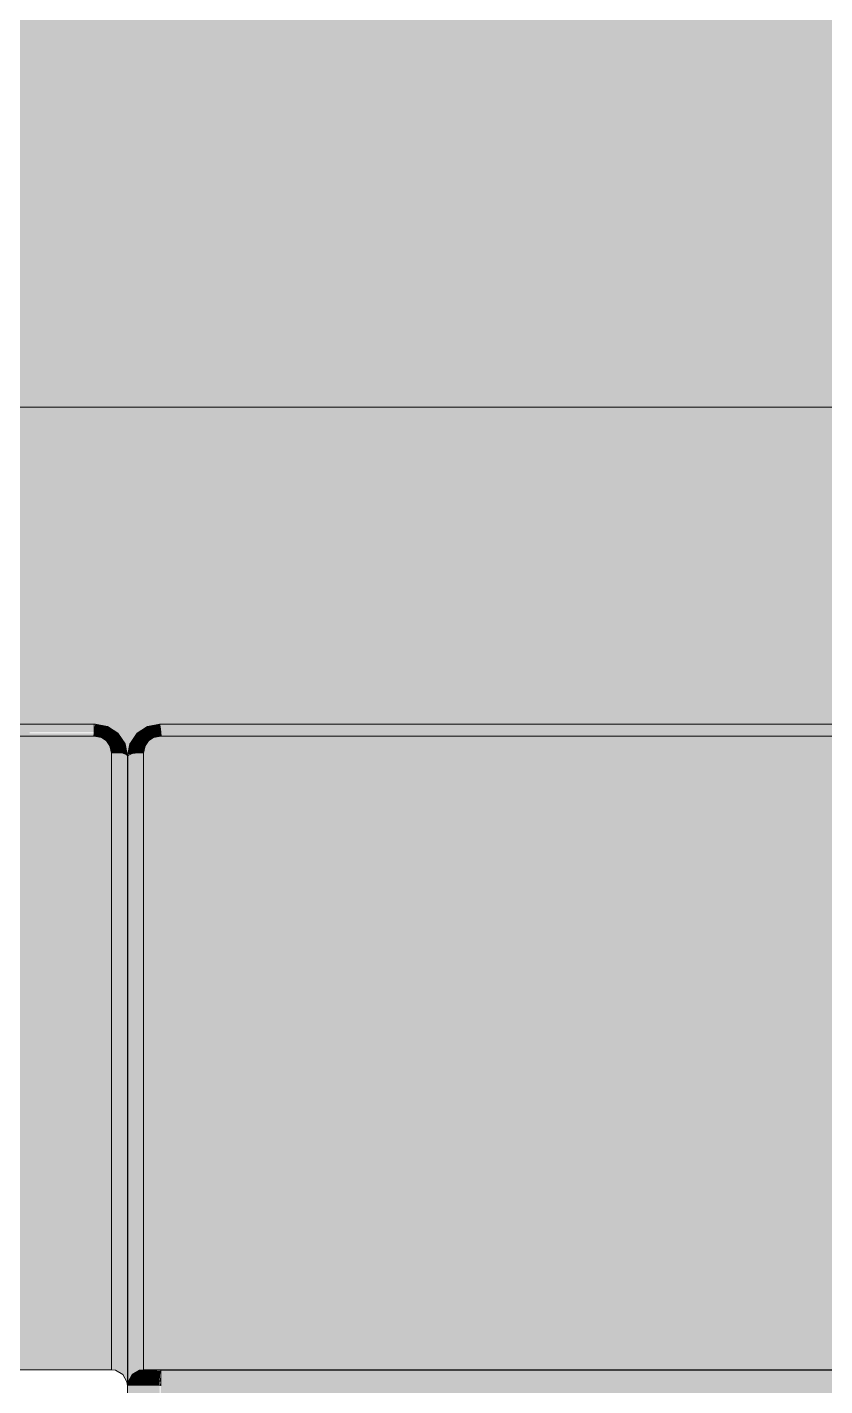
# Model space of a CAD drawing. Header units: centimetres. Extents: x -4381 to 5639, y -3920 to 4826.
# Drawn here: x 71.954 to 72.451, y 36.094 to 36.94 of the extents above; entities that cross this region are included whole.
import ezdxf
from ezdxf.xclip import XClip

# ---------------------------------------------------------------- set-up
doc = ezdxf.new("R2010")
doc.units = ezdxf.units.CM
doc.header["$MEASUREMENT"] = 0
doc.header["$XCLIPFRAME"] = 0
doc.set_wipeout_variables(frame=1)
doc.linetypes.add('Wipeout_Contour', pattern=[100, 0, -100])
for name, color, linetype in [('01- MOBILIER', 7, 'Continuous'), ('Drawing & Figure', 7, 'Continuous'), ('Structural - Bearing', 7, 'Continuous')]:
    doc.layers.add(name, color=color, linetype=linetype)
for name, color, linetype, lineweight in [('01- MOBILIER_Pen_No__1', 7, 'Continuous', 5), ('01- MOBILIER_Pen_No__101', 252, 'Continuous', 5), ('01- MOBILIER_Pen_No__18', 9, 'Continuous', 5), ('01- MOBILIER_Pen_No__2', 8, 'Continuous', 5), ('Structural - Bearing_Pen_No__1', 7, 'Continuous', 5)]:
    doc.layers.add(name, color=color, linetype=linetype, lineweight=lineweight)
for name, color, linetype, lineweight, true_color in [('01- MOBILIER_Pen_No__102', 7, 'Continuous', 5, 0xcccccc), ('01- MOBILIER_Pen_No__119', 7, 'Continuous', 5, 0xdecbcb), ('01- MOBILIER_Pen_No__186', 7, 'Continuous', 5, 0xe8e8e8), ('01- MOBILIER_Pen_No__62', 7, 'Continuous', 5, 0xaaaaaa), ('03-Personnages.2D_Pen_No__58', 7, 'Continuous', 5, 0xdf0000), ('Structural - Bearing_Pen_No__102', 7, 'Continuous', 5, 0xcccccc)]:
    doc.layers.add(name, color=color, linetype=linetype, lineweight=lineweight, true_color=true_color)

# ---------------------------------------------------------------- blocks, each defined once
blk = doc.blocks.new('Drawing_7_7', base_point=(-363.09186, 32.20361))
at = {"layer": '01- MOBILIER_Pen_No__101', "linetype": 'Continuous', "ltscale": 10}
for points in [[(72.01688, 36.48633), (72.01873, 36.49426)], [(72.0184, 36.02861), (72.0184, 36.09361), (72.01688, 36.09361), (72.01688, 36.02861)], [(72.02923, 36.02861), (72.02923, 36.09361), (72.02274, 36.09361), (72.02274, 36.02861)]]:
    blk.add_hatch(color=256, dxfattribs=at).paths.add_polyline_path(points)
at = {"layer": '01- MOBILIER_Pen_No__18', "linetype": 'Continuous', "ltscale": 10}
for points in [[(72.03758, 36.02861), (72.03758, 36.09361), (72.03688, 36.02861)], [(72.69688, 36.02861), (72.69688, 36.09361), (72.03758, 36.09361), (72.03758, 36.02861)]]:
    blk.add_hatch(color=256, dxfattribs=at).paths.add_polyline_path(points)
at = {"layer": '01- MOBILIER_Pen_No__2', "linetype": 'Continuous', "ltscale": 10}
blk.add_hatch(color=256, dxfattribs=at).paths.add_polyline_path([(72.02274, 36.02861), (72.02274, 36.09361), (72.0184, 36.09361), (72.0184, 36.02861)])
at = {"layer": '01- MOBILIER_Pen_No__62', "linetype": 'Continuous', "ltscale": 10}
blk.add_hatch(color=256, dxfattribs=at).paths.add_polyline_path([(72.03688, 36.02861), (72.03688, 36.09361), (72.02923, 36.09361), (72.02923, 36.02861)])
at = {"color": 254, "linetype": 'Wipeout_Contour', "lineweight": 0, "ltscale": 324.214497}
blk.add_wipeout([(72.03692, 36.50599), (72.03717, 36.50465), (72.69618, 36.50465), (72.69618, 36.50599)], dxfattribs=at).dxf.layer = '01- MOBILIER'
at = {"layer": '01- MOBILIER_Pen_No__186', "linetype": 'Continuous', "ltscale": 10}
blk.add_hatch(color=256, dxfattribs=at).paths.add_polyline_path([(72.03692, 36.50599), (72.03717, 36.50465), (72.69618, 36.50465), (72.69618, 36.50599)])
at = {"color": 254, "linetype": 'Wipeout_Contour', "lineweight": 0, "ltscale": 323.481031}
blk.add_wipeout([(72.69688, 36.09361), (72.69685, 36.0962), (72.03758, 36.0962), (72.03758, 36.09361)], dxfattribs=at).dxf.layer = '01- MOBILIER'
at = {"layer": '01- MOBILIER_Pen_No__18', "linetype": 'Continuous', "ltscale": 10}
blk.add_hatch(color=256, dxfattribs=at).paths.add_polyline_path([(72.69688, 36.09361), (72.69685, 36.0962), (72.03758, 36.0962), (72.03758, 36.09361)])
at = {"color": 254, "linetype": 'Wipeout_Contour', "lineweight": 0, "ltscale": 322.915622}
blk.add_wipeout([(72.02936, 36.50454), (72.03037, 36.50334), (72.03717, 36.50465), (72.03692, 36.50599)], dxfattribs=at).dxf.layer = '01- MOBILIER'
at = {"layer": '01- MOBILIER_Pen_No__119', "linetype": 'Continuous', "ltscale": 10}
blk.add_hatch(color=256, dxfattribs=at).paths.add_polyline_path([(72.02936, 36.50454), (72.03037, 36.50334), (72.03717, 36.50465), (72.03692, 36.50599)])
at = {"color": 254, "linetype": 'Wipeout_Contour', "lineweight": 0, "ltscale": 241.057268}
blk.add_wipeout([(72.03758, 36.09361), (72.03758, 36.0962), (72.03688, 36.09361)], dxfattribs=at).dxf.layer = '01- MOBILIER'
at = {"layer": '01- MOBILIER_Pen_No__18', "linetype": 'Continuous', "ltscale": 10}
blk.add_hatch(color=256, dxfattribs=at).paths.add_polyline_path([(72.03758, 36.09361), (72.03758, 36.0962), (72.03688, 36.09361)])
at = {"color": 254, "linetype": 'Wipeout_Contour', "lineweight": 0, "ltscale": 322.844209}
blk.add_wipeout([(72.02299, 36.50042), (72.02485, 36.49978), (72.03037, 36.50334), (72.02936, 36.50454)], dxfattribs=at).dxf.layer = '01- MOBILIER'
at = {"color": 254, "linetype": 'Wipeout_Contour', "lineweight": 0, "ltscale": 324.210364}
blk.add_wipeout([(72.03717, 36.50465), (72.03761, 36.50099), (72.69615, 36.50099), (72.69618, 36.50465)], dxfattribs=at).dxf.layer = '01- MOBILIER'
at = {"layer": '01- MOBILIER_Pen_No__18', "linetype": 'Continuous', "ltscale": 10}
blk.add_hatch(color=256, dxfattribs=at).paths.add_polyline_path([(72.02299, 36.50042), (72.02485, 36.49978), (72.03037, 36.50334), (72.02936, 36.50454)])
at = {"layer": '01- MOBILIER_Pen_No__186', "linetype": 'Continuous', "ltscale": 10}
blk.add_hatch(color=256, dxfattribs=at).paths.add_polyline_path([(72.03717, 36.50465), (72.03761, 36.50099), (72.69615, 36.50099), (72.69618, 36.50465)])
at = {"color": 254, "linetype": 'Wipeout_Contour', "lineweight": 0, "ltscale": 322.276717}
blk.add_wipeout([(72.03688, 36.09361), (72.03692, 36.0962), (72.02936, 36.0962), (72.02923, 36.09361)], dxfattribs=at).dxf.layer = '01- MOBILIER'
at = {"layer": '01- MOBILIER_Pen_No__18', "linetype": 'Continuous', "ltscale": 10}
blk.add_hatch(color=256, dxfattribs=at).paths.add_polyline_path([(72.03688, 36.09361), (72.03692, 36.0962), (72.02936, 36.0962), (72.02923, 36.09361)])
at = {"color": 254, "linetype": 'Wipeout_Contour', "lineweight": 0, "ltscale": 322.857504}
blk.add_wipeout([(72.01873, 36.49426), (72.02116, 36.49445), (72.02485, 36.49978), (72.02299, 36.50042)], dxfattribs=at).dxf.layer = '01- MOBILIER'
at = {"color": 254, "linetype": 'Wipeout_Contour', "lineweight": 0, "ltscale": 322.838979}
blk.add_wipeout([(72.03037, 36.50334), (72.03212, 36.49993), (72.03761, 36.50099), (72.03717, 36.50465)], dxfattribs=at).dxf.layer = '01- MOBILIER'
at = {"layer": '01- MOBILIER_Pen_No__101', "linetype": 'Continuous', "ltscale": 10}
blk.add_hatch(color=256, dxfattribs=at).paths.add_polyline_path([(72.01873, 36.49426), (72.02116, 36.49445), (72.02485, 36.49978), (72.02299, 36.50042)])
at = {"layer": '01- MOBILIER_Pen_No__186', "linetype": 'Continuous', "ltscale": 10}
blk.add_hatch(color=256, dxfattribs=at).paths.add_polyline_path([(72.03037, 36.50334), (72.03212, 36.49993), (72.03761, 36.50099), (72.03717, 36.50465)])
at = {"color": 254, "linetype": 'Wipeout_Contour', "lineweight": 0, "ltscale": 322.248014}
blk.add_wipeout([(72.02923, 36.09361), (72.02936, 36.0962), (72.02299, 36.0962), (72.02274, 36.09361)], dxfattribs=at).dxf.layer = '01- MOBILIER'
at = {"color": 254, "linetype": 'Wipeout_Contour', "lineweight": 0, "ltscale": 323.487375}
blk.add_wipeout([(72.69685, 36.0962), (72.69659, 36.10068), (72.03758, 36.10068), (72.03758, 36.0962)], dxfattribs=at).dxf.layer = '01- MOBILIER'
at = {"layer": '01- MOBILIER_Pen_No__101', "linetype": 'Continuous', "ltscale": 10}
blk.add_hatch(color=256, dxfattribs=at).paths.add_polyline_path([(72.02923, 36.09361), (72.02936, 36.0962), (72.02299, 36.0962), (72.02274, 36.09361)])
at = {"layer": '01- MOBILIER_Pen_No__186', "linetype": 'Continuous', "ltscale": 10}
blk.add_hatch(color=256, dxfattribs=at).paths.add_polyline_path([(72.69685, 36.0962), (72.69659, 36.10068), (72.03758, 36.10068), (72.03758, 36.0962)])
at = {"color": 254, "linetype": 'Wipeout_Contour', "lineweight": 0, "ltscale": 324.20583}
blk.add_wipeout([(72.03761, 36.50099), (72.03787, 36.49858), (72.6959, 36.49858), (72.69615, 36.50099)], dxfattribs=at).dxf.layer = '01- MOBILIER'
at = {"layer": '01- MOBILIER_Pen_No__119', "linetype": 'Continuous', "ltscale": 10}
blk.add_hatch(color=256, dxfattribs=at).paths.add_polyline_path([(72.03761, 36.50099), (72.03787, 36.49858), (72.6959, 36.49858), (72.69615, 36.50099)])
at = {"color": 254, "linetype": 'Wipeout_Contour', "lineweight": 0, "ltscale": 322.229451}
blk.add_wipeout([(72.02274, 36.09361), (72.02299, 36.0962), (72.01873, 36.0962), (72.0184, 36.09361)], dxfattribs=at).dxf.layer = '01- MOBILIER'
at = {"color": 254, "linetype": 'Wipeout_Contour', "lineweight": 0, "ltscale": 241.061605}
blk.add_wipeout([(72.03758, 36.0962), (72.03758, 36.10068), (72.03692, 36.0962)], dxfattribs=at).dxf.layer = '01- MOBILIER'
at = {"layer": '01- MOBILIER_Pen_No__186', "linetype": 'Continuous', "ltscale": 10}
blk.add_hatch(color=256, dxfattribs=at).paths.add_polyline_path([(72.03758, 36.0962), (72.03758, 36.10068), (72.03692, 36.0962)])
at = {"layer": '01- MOBILIER_Pen_No__2', "linetype": 'Continuous', "ltscale": 10}
blk.add_hatch(color=256, dxfattribs=at).paths.add_polyline_path([(72.02274, 36.09361), (72.02299, 36.0962), (72.01873, 36.0962), (72.0184, 36.09361)])
at = {"color": 254, "linetype": 'Wipeout_Contour', "lineweight": 0, "ltscale": 322.224549}
blk.add_wipeout([(72.0184, 36.09361), (72.01873, 36.0962), (72.01722, 36.0962), (72.01688, 36.09361)], dxfattribs=at).dxf.layer = '01- MOBILIER'
at = {"color": 254, "linetype": 'Wipeout_Contour', "lineweight": 0, "ltscale": 322.209653}
blk.add_wipeout([(72.03692, 36.0962), (72.03717, 36.10068), (72.03037, 36.10068), (72.02936, 36.0962)], dxfattribs=at).dxf.layer = '01- MOBILIER'
at = {"layer": '01- MOBILIER_Pen_No__101', "linetype": 'Continuous', "ltscale": 10}
blk.add_hatch(color=256, dxfattribs=at).paths.add_polyline_path([(72.0184, 36.09361), (72.01873, 36.0962), (72.01722, 36.0962), (72.01688, 36.09361)])
at = {"layer": '01- MOBILIER_Pen_No__119', "linetype": 'Continuous', "ltscale": 10}
blk.add_hatch(color=256, dxfattribs=at).paths.add_polyline_path([(72.03692, 36.0962), (72.03717, 36.10068), (72.03037, 36.10068), (72.02936, 36.0962)])
at = {"layer": '01- MOBILIER_Pen_No__1', "linetype": 'Continuous', "ltscale": 10}
blk.add_line((72.03758, 36.09361), (72.03758, 36.0962), dxfattribs=at)
at = {"color": 254, "linetype": 'Wipeout_Contour', "lineweight": 0, "ltscale": 323.493314}
blk.add_wipeout([(72.69659, 36.10068), (72.69615, 36.10327), (72.03761, 36.10327), (72.03758, 36.10068)], dxfattribs=at).dxf.layer = '01- MOBILIER'
at = {"color": 254, "linetype": 'Wipeout_Contour', "lineweight": 0, "ltscale": 322.169356}
blk.add_wipeout([(72.02936, 36.0962), (72.03037, 36.10068), (72.02485, 36.10068), (72.02299, 36.0962)], dxfattribs=at).dxf.layer = '01- MOBILIER'
at = {"layer": '01- MOBILIER_Pen_No__18', "linetype": 'Continuous', "ltscale": 10}
blk.add_hatch(color=256, dxfattribs=at).paths.add_polyline_path([(72.02936, 36.0962), (72.03037, 36.10068), (72.02485, 36.10068), (72.02299, 36.0962)])
at = {"layer": '01- MOBILIER_Pen_No__186', "linetype": 'Continuous', "ltscale": 10}
blk.add_hatch(color=256, dxfattribs=at).paths.add_polyline_path([(72.69659, 36.10068), (72.69615, 36.10327), (72.03761, 36.10327), (72.03758, 36.10068)])
at = {"color": 254, "linetype": 'Wipeout_Contour', "lineweight": 0, "ltscale": 322.10888}
blk.add_wipeout([(72.03717, 36.10068), (72.03758, 36.10309), (72.03212, 36.10327), (72.03037, 36.10068)], dxfattribs=at).dxf.layer = '01- MOBILIER'
at = {"color": 254, "linetype": 'Wipeout_Contour', "lineweight": 0, "ltscale": 322.17238}
blk.add_wipeout([(72.02299, 36.0962), (72.02485, 36.10068), (72.02116, 36.10068), (72.01873, 36.0962)], dxfattribs=at).dxf.layer = '01- MOBILIER'
at = {"layer": '01- MOBILIER_Pen_No__101', "linetype": 'Continuous', "ltscale": 10}
blk.add_hatch(color=256, dxfattribs=at).paths.add_polyline_path([(72.02299, 36.0962), (72.02485, 36.10068), (72.02116, 36.10068), (72.01873, 36.0962)])
at = {"layer": '01- MOBILIER_Pen_No__186', "linetype": 'Continuous', "ltscale": 10}
for points in [[(72.03717, 36.10068), (72.03758, 36.10309), (72.03212, 36.10327), (72.03037, 36.10068)], [(72.69615, 36.10327), (72.03787, 36.10361)]]:
    blk.add_hatch(color=256, dxfattribs=at).paths.add_polyline_path(points)
at = {"color": 254, "linetype": 'Wipeout_Contour', "lineweight": 0, "ltscale": 322.213565}
blk.add_wipeout([(72.01873, 36.0962), (72.02116, 36.10068), (72.01981, 36.10068), (72.01722, 36.0962)], dxfattribs=at).dxf.layer = '01- MOBILIER'
at = {"layer": '01- MOBILIER_Pen_No__2', "linetype": 'Continuous', "ltscale": 10}
blk.add_hatch(color=256, dxfattribs=at).paths.add_polyline_path([(72.01873, 36.0962), (72.02116, 36.10068), (72.01981, 36.10068), (72.01722, 36.0962)])
at = {"color": 254, "linetype": 'Wipeout_Contour', "lineweight": 0, "ltscale": 322.104569}
blk.add_wipeout([(72.03037, 36.10068), (72.03212, 36.10327), (72.02808, 36.10327), (72.02485, 36.10068)], dxfattribs=at).dxf.layer = '01- MOBILIER'
at = {"layer": '01- MOBILIER_Pen_No__119', "linetype": 'Continuous', "ltscale": 10}
blk.add_hatch(color=256, dxfattribs=at).paths.add_polyline_path([(72.03037, 36.10068), (72.03212, 36.10327), (72.02808, 36.10327), (72.02485, 36.10068)])
at = {"color": 254, "linetype": 'Wipeout_Contour', "lineweight": 0, "ltscale": 322.14561}
blk.add_wipeout([(72.02485, 36.10068), (72.02808, 36.10327), (72.02539, 36.10327), (72.02116, 36.10068)], dxfattribs=at).dxf.layer = '01- MOBILIER'
at = {"layer": '01- MOBILIER_Pen_No__18', "linetype": 'Continuous', "ltscale": 10}
blk.add_hatch(color=256, dxfattribs=at).paths.add_polyline_path([(72.02485, 36.10068), (72.02808, 36.10327), (72.02539, 36.10327), (72.02116, 36.10068)])
at = {"color": 254, "linetype": 'Wipeout_Contour', "lineweight": 0, "ltscale": 322.225407}
blk.add_wipeout([(72.02116, 36.10068), (72.02539, 36.10327), (72.02429, 36.10327), (72.01981, 36.10068)], dxfattribs=at).dxf.layer = '01- MOBILIER'
at = {"color": 254, "linetype": 'Wipeout_Contour', "lineweight": 0, "ltscale": 241.788387}
blk.add_wipeout([(72.03761, 36.10327), (72.03313, 36.10361), (72.03212, 36.10327)], dxfattribs=at).dxf.layer = '01- MOBILIER'
at = {"layer": '01- MOBILIER_Pen_No__186', "linetype": 'Continuous', "ltscale": 10}
blk.add_hatch(color=256, dxfattribs=at).paths.add_polyline_path([(72.03761, 36.10327), (72.03313, 36.10361), (72.03212, 36.10327)])
at = {"layer": '01- MOBILIER_Pen_No__62', "linetype": 'Continuous', "ltscale": 10}
blk.add_hatch(color=256, dxfattribs=at).paths.add_polyline_path([(72.02116, 36.10068), (72.02539, 36.10327), (72.02429, 36.10327), (72.01981, 36.10068)])
at = {"color": 254, "linetype": 'Wipeout_Contour', "lineweight": 0, "ltscale": 241.179836}
blk.add_wipeout([(72.01722, 36.48654), (72.01688, 36.09361), (72.01722, 36.0962)], dxfattribs=at).dxf.layer = '01- MOBILIER'
at = {"color": 254, "linetype": 'Wipeout_Contour', "lineweight": 0, "ltscale": 322.144708}
blk.add_wipeout([(72.03212, 36.10327), (72.03313, 36.10361), (72.02995, 36.10361), (72.02808, 36.10327)], dxfattribs=at).dxf.layer = '01- MOBILIER'
at = {"layer": '01- MOBILIER_Pen_No__101', "linetype": 'Continuous', "ltscale": 10}
blk.add_hatch(color=256, dxfattribs=at).paths.add_polyline_path([(72.01722, 36.48654), (72.01688, 36.09361), (72.01722, 36.0962)])
at = {"layer": '01- MOBILIER_Pen_No__119', "linetype": 'Continuous', "ltscale": 10}
blk.add_hatch(color=256, dxfattribs=at).paths.add_polyline_path([(72.03212, 36.10327), (72.03313, 36.10361), (72.02995, 36.10361), (72.02808, 36.10327)])
at = {"color": 254, "linetype": 'Wipeout_Contour', "lineweight": 0, "ltscale": 322.962216}
blk.add_wipeout([(72.01722, 36.48697), (72.01981, 36.48788), (72.02116, 36.49445), (72.01873, 36.49426)], dxfattribs=at).dxf.layer = '01- MOBILIER'
at = {"layer": '01- MOBILIER_Pen_No__2', "linetype": 'Continuous', "ltscale": 10}
blk.add_hatch(color=256, dxfattribs=at).paths.add_polyline_path([(72.01722, 36.48697), (72.01981, 36.48788), (72.02116, 36.49445), (72.01873, 36.49426)])
at = {"color": 254, "linetype": 'Wipeout_Contour', "lineweight": 0, "ltscale": 322.746467}
blk.add_wipeout([(72.02485, 36.49978), (72.02808, 36.49733), (72.03212, 36.49993), (72.03037, 36.50334)], dxfattribs=at).dxf.layer = '01- MOBILIER'
at = {"color": 254, "linetype": 'Wipeout_Contour', "lineweight": 0, "ltscale": 322.594159}
blk.add_wipeout([(72.01722, 36.48654), (72.01722, 36.0962), (72.01981, 36.10068), (72.01981, 36.4877)], dxfattribs=at).dxf.layer = '01- MOBILIER'
at = {"layer": '01- MOBILIER_Pen_No__102', "linetype": 'Continuous', "ltscale": 10}
blk.add_hatch(color=256, dxfattribs=at).paths.add_polyline_path([(72.02485, 36.49978), (72.02808, 36.49733), (72.03212, 36.49993), (72.03037, 36.50334)])
at = {"layer": '01- MOBILIER_Pen_No__2', "linetype": 'Continuous', "ltscale": 10}
blk.add_hatch(color=256, dxfattribs=at).paths.add_polyline_path([(72.01722, 36.48654), (72.01722, 36.0962), (72.01981, 36.10068), (72.01981, 36.4877)])
at = {"color": 254, "linetype": 'Wipeout_Contour', "lineweight": 0, "ltscale": 322.750114}
blk.add_wipeout([(72.02116, 36.49445), (72.02539, 36.49343), (72.02808, 36.49733), (72.02485, 36.49978)], dxfattribs=at).dxf.layer = '01- MOBILIER'
at = {"layer": '01- MOBILIER_Pen_No__18', "linetype": 'Continuous', "ltscale": 10}
blk.add_hatch(color=256, dxfattribs=at).paths.add_polyline_path([(72.02116, 36.49445), (72.02539, 36.49343), (72.02808, 36.49733), (72.02485, 36.49978)])
at = {"color": 254, "linetype": 'Wipeout_Contour', "lineweight": 0, "ltscale": 322.885301}
blk.add_wipeout([(72.03212, 36.49993), (72.03313, 36.49767), (72.03787, 36.49858), (72.03761, 36.50099)], dxfattribs=at).dxf.layer = '01- MOBILIER'
at = {"color": 254, "linetype": 'Wipeout_Contour', "lineweight": 0, "ltscale": 403.540276}
blk.add_wipeout([(72.01981, 36.48788), (72.02165, 36.48798), (72.02429, 36.48812), (72.02539, 36.49343), (72.02116, 36.49445)], dxfattribs=at).dxf.layer = '01- MOBILIER'
at = {"layer": '01- MOBILIER_Pen_No__119', "linetype": 'Continuous', "ltscale": 10}
blk.add_hatch(color=256, dxfattribs=at).paths.add_polyline_path([(72.03212, 36.49993), (72.03313, 36.49767), (72.03787, 36.49858), (72.03761, 36.50099)])
at = {"layer": '01- MOBILIER_Pen_No__62', "linetype": 'Continuous', "ltscale": 10}
blk.add_hatch(color=256, dxfattribs=at).paths.add_polyline_path([(72.01981, 36.48788), (72.02165, 36.48798), (72.02429, 36.48812), (72.02539, 36.49343), (72.02116, 36.49445)])
at = {"color": 254, "linetype": 'Wipeout_Contour', "lineweight": 0, "ltscale": 322.794254}
blk.add_wipeout([(72.02808, 36.49733), (72.02995, 36.49561), (72.03313, 36.49767), (72.03212, 36.49993)], dxfattribs=at).dxf.layer = '01- MOBILIER'
at = {"color": 254, "linetype": 'Wipeout_Contour', "lineweight": 0, "ltscale": 403.654073}
blk.add_wipeout([(72.02165, 36.48798), (72.01981, 36.4877), (72.01981, 36.10068), (72.02429, 36.10327), (72.02429, 36.48812)], dxfattribs=at).dxf.layer = '01- MOBILIER'
at = {"layer": '01- MOBILIER_Pen_No__119', "linetype": 'Continuous', "ltscale": 10}
for points in [[(72.02808, 36.49733), (72.02995, 36.49561), (72.03313, 36.49767), (72.03212, 36.49993)], [(72.01536, 36.49372), (72.01654, 36.48697)]]:
    blk.add_hatch(color=256, dxfattribs=at).paths.add_polyline_path(points)
at = {"layer": '01- MOBILIER_Pen_No__62', "linetype": 'Continuous', "ltscale": 10}
blk.add_hatch(color=256, dxfattribs=at).paths.add_polyline_path([(72.02165, 36.48798), (72.01981, 36.4877), (72.01981, 36.10068), (72.02429, 36.10327), (72.02429, 36.48812)])
at = {"color": 254, "linetype": 'Wipeout_Contour', "lineweight": 0, "ltscale": 322.797907}
blk.add_wipeout([(72.02539, 36.49343), (72.02782, 36.49254), (72.02995, 36.49561), (72.02808, 36.49733)], dxfattribs=at).dxf.layer = '01- MOBILIER'
at = {"color": 254, "linetype": 'Wipeout_Contour', "lineweight": 0, "ltscale": 322.582473}
blk.add_wipeout([(72.01654, 36.48697), (72.01654, 36.0962), (72.01688, 36.09361), (72.01688, 36.48633)], dxfattribs=at).dxf.layer = '01- MOBILIER'
at = {"layer": '01- MOBILIER_Pen_No__102', "linetype": 'Continuous', "ltscale": 10}
blk.add_hatch(color=256, dxfattribs=at).paths.add_polyline_path([(72.02539, 36.49343), (72.02782, 36.49254), (72.02995, 36.49561), (72.02808, 36.49733)])
at = {"layer": '01- MOBILIER_Pen_No__18', "linetype": 'Continuous', "ltscale": 10}
blk.add_hatch(color=256, dxfattribs=at).paths.add_polyline_path([(72.01654, 36.48697), (72.01654, 36.0962), (72.01688, 36.09361), (72.01688, 36.48633)])
at = {"color": 254, "linetype": 'Wipeout_Contour', "lineweight": 0, "ltscale": 322.876651}
blk.add_wipeout([(72.02429, 36.48812), (72.02688, 36.48796), (72.02782, 36.49254), (72.02539, 36.49343)], dxfattribs=at).dxf.layer = '01- MOBILIER'
at = {"color": 254, "linetype": 'Wipeout_Contour', "lineweight": 0, "ltscale": 322.582962}
blk.add_wipeout([(72.01395, 36.48788), (72.01395, 36.10068), (72.01654, 36.0962), (72.01654, 36.48697)], dxfattribs=at).dxf.layer = '01- MOBILIER'
at = {"layer": '01- MOBILIER_Pen_No__102', "linetype": 'Continuous', "ltscale": 10}
blk.add_hatch(color=256, dxfattribs=at).paths.add_polyline_path([(72.02429, 36.48812), (72.02688, 36.48796), (72.02782, 36.49254), (72.02539, 36.49343)])
at = {"layer": '01- MOBILIER_Pen_No__186', "linetype": 'Continuous', "ltscale": 10}
blk.add_hatch(color=256, dxfattribs=at).paths.add_polyline_path([(72.01395, 36.48788), (72.01395, 36.10068), (72.01654, 36.0962), (72.01654, 36.48697)])
at = {"layer": '01- MOBILIER_Pen_No__1', "linetype": 'Continuous', "ltscale": 10}
blk.add_line((72.01688, 36.09361), (72.01722, 36.0962), dxfattribs=at)
at = {"color": 254, "linetype": 'Wipeout_Contour', "lineweight": 0, "ltscale": 323.009606}
blk.add_wipeout([(72.01504, 36.49426), (72.0126, 36.49445), (72.01395, 36.48788), (72.01654, 36.48697)], dxfattribs=at).dxf.layer = '01- MOBILIER'
at = {"color": 254, "linetype": 'Wipeout_Contour', "lineweight": 0, "ltscale": 322.621171}
blk.add_wipeout([(72.02429, 36.48812), (72.02429, 36.10327), (72.02688, 36.10361), (72.02688, 36.48796)], dxfattribs=at).dxf.layer = '01- MOBILIER'
at = {"layer": '01- MOBILIER_Pen_No__18', "linetype": 'Continuous', "ltscale": 10}
blk.add_hatch(color=256, dxfattribs=at).paths.add_polyline_path([(72.02429, 36.48812), (72.02429, 36.10327), (72.02688, 36.10361), (72.02688, 36.48796)])
at = {"layer": '01- MOBILIER_Pen_No__186', "linetype": 'Continuous', "ltscale": 10}
blk.add_hatch(color=256, dxfattribs=at).paths.add_polyline_path([(72.01504, 36.49426), (72.0126, 36.49445), (72.01395, 36.48788), (72.01654, 36.48697)])
at = {"color": 254, "linetype": 'Wipeout_Contour', "lineweight": 0, "ltscale": 322.982125}
blk.add_wipeout([(72.01078, 36.50042), (72.00891, 36.49978), (72.0126, 36.49445), (72.01504, 36.49426)], dxfattribs=at).dxf.layer = '01- MOBILIER'
at = {"color": 254, "linetype": 'Wipeout_Contour', "lineweight": 0, "ltscale": 973.993858}
blk.add_wipeout([(72.02688, 36.10361), (72.70594, 36.10361), (72.70688, 36.48796), (72.70594, 36.49254), (72.70381, 36.49561), (72.70063, 36.49767), (72.6959, 36.49858), (72.03787, 36.49858), (72.03313, 36.49767), (72.02995, 36.49561), (72.02782, 36.49254), (72.02688, 36.48796)], dxfattribs=at).dxf.layer = '01- MOBILIER'
at = {"color": 254, "linetype": 'Wipeout_Contour', "lineweight": 0, "ltscale": 322.572701}
blk.add_wipeout([(72.01395, 36.48788), (72.00947, 36.48812), (72.00947, 36.10327), (72.01395, 36.10068)], dxfattribs=at).dxf.layer = '01- MOBILIER'
at = {"layer": '01- MOBILIER_Pen_No__102', "linetype": 'Continuous', "ltscale": 10}
blk.add_hatch(color=256, dxfattribs=at).paths.add_polyline_path([(72.02688, 36.10361), (72.70594, 36.10361), (72.70688, 36.48796), (72.70594, 36.49254), (72.70381, 36.49561), (72.70063, 36.49767), (72.6959, 36.49858), (72.03787, 36.49858), (72.03313, 36.49767), (72.02995, 36.49561), (72.02782, 36.49254), (72.02688, 36.48796)])
at = {"layer": '01- MOBILIER_Pen_No__186', "linetype": 'Continuous', "ltscale": 10}
for points in [[(72.01078, 36.50042), (72.00891, 36.49978), (72.0126, 36.49445), (72.01504, 36.49426)], [(72.01395, 36.48788), (72.00947, 36.48812), (72.00947, 36.10327), (72.01395, 36.10068)]]:
    blk.add_hatch(color=256, dxfattribs=at).paths.add_polyline_path(points)
at = {"layer": '01- MOBILIER_Pen_No__1', "linetype": 'Continuous', "ltscale": 10}
for p, q in [((72.01981, 36.10068), (72.02429, 36.10327)), ((72.02429, 36.10327), (72.02688, 36.10361)), ((72.02688, 36.10361), (72.02782, 36.10361)), ((72.02782, 36.10361), (72.02995, 36.10361)), ((72.02995, 36.10361), (72.03313, 36.10361)), ((72.03313, 36.10361), (72.03787, 36.10361)), ((72.03758, 36.10309), (72.03761, 36.10327)), ((72.03758, 36.10068), (72.03758, 36.10309)), ((72.03761, 36.10327), (72.03787, 36.10361)), ((72.03787, 36.10361), (72.6959, 36.10361)), ((72.01722, 36.0962), (72.01981, 36.10068)), ((72.03758, 36.0962), (72.03758, 36.10068))]:
    blk.add_line(p, q, dxfattribs=at)
at = {"layer": '01- MOBILIER_Pen_No__1', "linetype": 'Continuous', "ltscale": 10, "flags": 128}
blk.add_lwpolyline([(72.01395, 36.10068), (72.01654, 36.0962), (72.01688, 36.09361), (72.01688, 36.02861), (72.01688, 35.96361), (72.01654, 35.96102), (72.01395, 35.95654)], dxfattribs=at)
at = {"color": 254, "linetype": 'Wipeout_Contour', "lineweight": 0, "ltscale": 322.97344}
blk.add_wipeout([(72.0044, 36.50454), (72.00339, 36.50334), (72.00891, 36.49978), (72.01078, 36.50042)], dxfattribs=at).dxf.layer = '01- MOBILIER'
at = {"color": 254, "linetype": 'Wipeout_Contour', "lineweight": 0, "ltscale": 322.908766}
blk.add_wipeout([(72.0126, 36.49445), (72.00838, 36.49343), (72.00947, 36.48812), (72.01395, 36.48788)], dxfattribs=at).dxf.layer = '01- MOBILIER'
at = {"layer": '01- MOBILIER', "linetype": 'Continuous', "lineweight": 0, "ltscale": 10, "true_color": 0xffffff}
blk.add_hatch(color=7, dxfattribs=at).paths.add_polyline_path([(72.0044, 36.50454), (72.00339, 36.50334), (72.00891, 36.49978), (72.01078, 36.50042)])
at = {"layer": '01- MOBILIER_Pen_No__186', "linetype": 'Continuous', "ltscale": 10}
blk.add_hatch(color=256, dxfattribs=at).paths.add_polyline_path([(72.0126, 36.49445), (72.00838, 36.49343), (72.00947, 36.48812), (72.01395, 36.48788)])
at = {"color": 254, "linetype": 'Wipeout_Contour', "lineweight": 0, "ltscale": 322.965418}
blk.add_wipeout([(71.99685, 36.50599), (71.99659, 36.50465), (72.00339, 36.50334), (72.0044, 36.50454)], dxfattribs=at).dxf.layer = '01- MOBILIER'
at = {"color": 254, "linetype": 'Wipeout_Contour', "lineweight": 0, "ltscale": 322.558977}
blk.add_wipeout([(72.00947, 36.48812), (72.00688, 36.48796), (72.00688, 36.10361), (72.00947, 36.10327)], dxfattribs=at).dxf.layer = '01- MOBILIER'
at = {"layer": '01- MOBILIER_Pen_No__119', "linetype": 'Continuous', "ltscale": 10}
blk.add_hatch(color=256, dxfattribs=at).paths.add_polyline_path([(72.00947, 36.48812), (72.00688, 36.48796), (72.00688, 36.10361), (72.00947, 36.10327)])
at = {"layer": '01- MOBILIER_Pen_No__186', "linetype": 'Continuous', "ltscale": 10}
blk.add_hatch(color=256, dxfattribs=at).paths.add_polyline_path([(71.99685, 36.50599), (71.99659, 36.50465), (72.00339, 36.50334), (72.0044, 36.50454)])
at = {"color": 254, "linetype": 'Wipeout_Contour', "lineweight": 0, "ltscale": 321.799463}
blk.add_wipeout([(71.3847, 36.50599), (71.3897, 36.50465), (71.99608, 36.50465), (71.99608, 36.50599)], dxfattribs=at).dxf.layer = '01- MOBILIER'
at = {"color": 254, "linetype": 'Wipeout_Contour', "lineweight": 0, "ltscale": 322.946637}
blk.add_wipeout([(72.00891, 36.49978), (72.00568, 36.49733), (72.00838, 36.49343), (72.0126, 36.49445)], dxfattribs=at).dxf.layer = '01- MOBILIER'
at = {"layer": '01- MOBILIER_Pen_No__186', "linetype": 'Continuous', "ltscale": 10}
for points in [[(71.3847, 36.50599), (71.3897, 36.50465), (71.99608, 36.50465), (71.99608, 36.50599)], [(72.00891, 36.49978), (72.00568, 36.49733), (72.00838, 36.49343), (72.0126, 36.49445)]]:
    blk.add_hatch(color=256, dxfattribs=at).paths.add_polyline_path(points)
at = {"color": 254, "linetype": 'Wipeout_Contour', "lineweight": 0, "ltscale": 323.023229}
blk.add_wipeout([(72.00339, 36.50334), (72.00164, 36.49993), (72.00568, 36.49733), (72.00891, 36.49978)], dxfattribs=at).dxf.layer = '01- MOBILIER'
at = {"layer": '01- MOBILIER_Pen_No__186', "linetype": 'Continuous', "ltscale": 10}
blk.add_hatch(color=256, dxfattribs=at).paths.add_polyline_path([(72.00339, 36.50334), (72.00164, 36.49993), (72.00568, 36.49733), (72.00891, 36.49978)])
at = {"color": 254, "linetype": 'Wipeout_Contour', "lineweight": 0, "ltscale": 323.03571}
blk.add_wipeout([(71.99659, 36.50465), (71.99615, 36.50099), (72.00164, 36.49993), (72.00339, 36.50334)], dxfattribs=at).dxf.layer = '01- MOBILIER'
at = {"color": 254, "linetype": 'Wipeout_Contour', "lineweight": 0, "ltscale": 322.884848}
blk.add_wipeout([(72.00838, 36.49343), (72.00594, 36.49254), (72.00688, 36.48796), (72.00947, 36.48812)], dxfattribs=at).dxf.layer = '01- MOBILIER'
at = {"layer": '01- MOBILIER_Pen_No__119', "linetype": 'Continuous', "ltscale": 10}
blk.add_hatch(color=256, dxfattribs=at).paths.add_polyline_path([(72.00838, 36.49343), (72.00594, 36.49254), (72.00688, 36.48796), (72.00947, 36.48812)])
at = {"layer": '01- MOBILIER_Pen_No__186', "linetype": 'Continuous', "ltscale": 10}
blk.add_hatch(color=256, dxfattribs=at).paths.add_polyline_path([(71.99659, 36.50465), (71.99615, 36.50099), (72.00164, 36.49993), (72.00339, 36.50334)])
at = {"color": 254, "linetype": 'Wipeout_Contour', "lineweight": 0, "ltscale": 242.84243}
blk.add_wipeout([(71.99608, 36.50465), (71.99608, 36.50099), (71.99659, 36.50465)], dxfattribs=at).dxf.layer = '01- MOBILIER'
at = {"color": 254, "linetype": 'Wipeout_Contour', "lineweight": 0, "ltscale": 322.940976}
blk.add_wipeout([(72.00568, 36.49733), (72.00381, 36.49561), (72.00594, 36.49254), (72.00838, 36.49343)], dxfattribs=at).dxf.layer = '01- MOBILIER'
at = {"layer": '01- MOBILIER_Pen_No__186', "linetype": 'Continuous', "ltscale": 10}
for points in [[(71.99608, 36.50465), (71.99608, 36.50099), (71.99659, 36.50465)], [(72.00568, 36.49733), (72.00381, 36.49561), (72.00594, 36.49254), (72.00838, 36.49343)]]:
    blk.add_hatch(color=256, dxfattribs=at).paths.add_polyline_path(points)
at = {"color": 254, "linetype": 'Wipeout_Contour', "lineweight": 0, "ltscale": 321.804563}
blk.add_wipeout([(71.3897, 36.50465), (71.39336, 36.50099), (71.99608, 36.50099), (71.99608, 36.50465)], dxfattribs=at).dxf.layer = '01- MOBILIER'
at = {"color": 254, "linetype": 'Wipeout_Contour', "lineweight": 0, "ltscale": 322.994865}
blk.add_wipeout([(72.00164, 36.49993), (72.00063, 36.49767), (72.00381, 36.49561), (72.00568, 36.49733)], dxfattribs=at).dxf.layer = '01- MOBILIER'
at = {"layer": '01- MOBILIER_Pen_No__186', "linetype": 'Continuous', "ltscale": 10}
for points in [[(71.3897, 36.50465), (71.39336, 36.50099), (71.99608, 36.50099), (71.99608, 36.50465)], [(72.00164, 36.49993), (72.00063, 36.49767), (72.00381, 36.49561), (72.00568, 36.49733)]]:
    blk.add_hatch(color=256, dxfattribs=at).paths.add_polyline_path(points)
at = {"color": 254, "linetype": 'Wipeout_Contour', "lineweight": 0, "ltscale": 322.98721}
blk.add_wipeout([(71.99615, 36.50099), (71.9959, 36.49858), (72.00063, 36.49767), (72.00164, 36.49993)], dxfattribs=at).dxf.layer = '01- MOBILIER'
at = {"layer": '01- MOBILIER_Pen_No__119', "linetype": 'Continuous', "ltscale": 10}
blk.add_hatch(color=256, dxfattribs=at).paths.add_polyline_path([(71.99615, 36.50099), (71.9959, 36.49858), (72.00063, 36.49767), (72.00164, 36.49993)])
at = {"color": 254, "linetype": 'Wipeout_Contour', "lineweight": 0, "ltscale": 321.68111}
blk.add_wipeout([(71.39336, 36.50099), (71.39436, 36.49858), (71.9959, 36.49858), (71.99608, 36.50032)], dxfattribs=at).dxf.layer = '01- MOBILIER'
at = {"layer": '01- MOBILIER_Pen_No__119', "linetype": 'Continuous', "ltscale": 10}
blk.add_hatch(color=256, dxfattribs=at).paths.add_polyline_path([(71.39336, 36.50099), (71.39436, 36.49858), (71.9959, 36.49858), (71.99608, 36.50032)])
at = {"color": 254, "linetype": 'Wipeout_Contour', "lineweight": 0, "ltscale": 1044.329314}
blk.add_wipeout([(71.9959, 36.49858), (71.39436, 36.49858), (71.50554, 36.08363), (71.50554, 36.09361), (71.50588, 36.0962), (71.50847, 36.10068), (71.51296, 36.10327), (71.51554, 36.10361), (72.00688, 36.10361), (72.00688, 36.48796), (72.00594, 36.49254), (72.00381, 36.49561), (72.00063, 36.49767)], dxfattribs=at).dxf.layer = '01- MOBILIER'
at = {"layer": '01- MOBILIER_Pen_No__102', "linetype": 'Continuous', "ltscale": 10}
blk.add_hatch(color=256, dxfattribs=at).paths.add_polyline_path([(71.9959, 36.49858), (71.39436, 36.49858), (71.50554, 36.08363), (71.50554, 36.09361), (71.50588, 36.0962), (71.50847, 36.10068), (71.51296, 36.10327), (71.51554, 36.10361), (72.00688, 36.10361), (72.00688, 36.48796), (72.00594, 36.49254), (72.00381, 36.49561), (72.00063, 36.49767)])
at = {"layer": '01- MOBILIER_Pen_No__1', "linetype": 'Continuous', "ltscale": 10, "flags": 128}
blk.add_lwpolyline([(72.01395, 36.10068), (72.00947, 36.10327), (72.00688, 36.10361), (71.51554, 36.10361), (71.51296, 36.10327), (71.50847, 36.10068)], dxfattribs=at)
at = {"color": 254, "linetype": 'Wipeout_Contour', "lineweight": 0, "ltscale": 3157.551815}
blk.add_wipeout([(73.59188, 38.72861), (71.24188, 38.72861), (71.24188, 36.28361), (71.29667, 36.28361), (71.24947, 36.45975), (71.24913, 36.46234), (71.25047, 36.46734), (71.25413, 36.471), (71.25654, 36.472), (71.38211, 36.50565), (71.3847, 36.50599), (71.99685, 36.50599), (72.0044, 36.50454), (72.01078, 36.50042), (72.01504, 36.49426), (72.01688, 36.48633), (72.0184, 36.49372), (72.02299, 36.50042), (72.02936, 36.50454), (72.03692, 36.50599), (72.69685, 36.50599), (72.7044, 36.50454), (72.71078, 36.50042), (72.71504, 36.49426), (72.71688, 36.48633), (72.7184, 36.49372), (72.72299, 36.50042), (72.72936, 36.50454), (72.73692, 36.50599), (73.39685, 36.50599), (73.4044, 36.50454), (73.41078, 36.50042), (73.41504, 36.49426), (73.41688, 36.48633), (73.4184, 36.49372), (73.42299, 36.50042), (73.42936, 36.50454), (73.43692, 36.50599), (73.59188, 36.50599)], dxfattribs=at).dxf.layer = 'Structural - Bearing'
at = {"layer": '03-Personnages.2D_Pen_No__58', "linetype": 'Continuous', "lineweight": 0, "ltscale": 10, "true_color": 0x6f0000}
blk.add_hatch(color=16, dxfattribs=at).paths.add_polyline_path([(71.89787, 36.31574), (71.89065, 36.322), (71.8832, 36.32646), (71.8826, 36.33185), (71.88151, 36.33854), (71.88566, 36.34093), (71.88941, 36.3443), (71.89231, 36.35142), (71.89186, 36.36138), (71.88734, 36.36733), (71.88912, 36.37052), (71.9004, 36.38732), (71.90591, 36.39666), (71.91579, 36.39948), (71.92801, 36.40517), (71.9364, 36.41076), (71.94306, 36.42052), (71.94677, 36.43091), (71.95055, 36.44318), (71.95415, 36.45921), (71.95659, 36.48087), (71.95678, 36.4923), (71.95473, 36.51206), (71.95914, 36.53087), (71.96558, 36.55198), (71.97656, 36.58005), (71.98237, 36.59682), (71.98763, 36.60592), (71.99917, 36.62059), (72.02491, 36.65502), (72.03314, 36.67654), (72.03566, 36.68532), (72.03144, 36.68793), (72.03273, 36.69128), (72.03875, 36.7014), (72.04167, 36.70525), (72.04484, 36.70919), (72.05086, 36.71469), (72.0586, 36.72012), (72.06659, 36.7231), (72.07368, 36.7255), (72.08021, 36.72724), (72.08494, 36.72906), (72.08901, 36.73202), (72.09242, 36.73661), (72.09412, 36.73997), (72.09476, 36.74397), (72.09514, 36.7492), (72.0943, 36.75394), (72.09168, 36.7563), (72.08832, 36.75865), (72.08635, 36.76044), (72.08502, 36.76533), (72.08517, 36.76819), (72.08539, 36.77261), (72.08571, 36.77425), (72.08538, 36.77596), (72.08382, 36.77751), (72.08201, 36.77872), (72.07997, 36.7801), (72.07734, 36.78327), (72.07745, 36.78585), (72.07801, 36.78822), (72.07801, 36.78961), (72.07776, 36.79132), (72.07746, 36.79462), (72.07561, 36.79581), (72.07252, 36.80138), (72.07038, 36.8044), (72.07176, 36.80694), (72.07331, 36.80833), (72.07486, 36.80875), (72.07771, 36.81048), (72.08006, 36.81351), (72.08078, 36.81702), (72.07921, 36.82118), (72.07642, 36.82468), (72.06946, 36.82784), (72.05922, 36.83351), (72.05087, 36.83903), (72.04652, 36.84252), (72.04381, 36.84594), (72.04274, 36.8483), (72.04174, 36.8514), (72.04091, 36.85516), (72.03761, 36.862), (72.033, 36.86876), (72.02644, 36.87584), (72.01987, 36.88284), (72.00701, 36.89046), (72.00246, 36.9013), (71.99654, 36.91059), (71.97968, 36.91737), (71.94933, 36.90956), (71.94371, 36.90504), (71.90251, 36.89341), (71.88084, 36.88106), (71.8641, 36.8796), (71.85149, 36.86794), (71.83571, 36.83404), (71.82864, 36.80779), (71.82705, 36.78115), (71.83579, 36.76191), (71.84798, 36.73999), (71.86484, 36.71687), (71.86661, 36.70307), (71.86864, 36.68903), (71.86315, 36.68947), (71.85844, 36.67718), (71.85205, 36.67163), (71.81441, 36.66312), (71.76427, 36.64522), (71.72631, 36.61156), (71.68517, 36.57774), (71.64916, 36.55601), (71.60179, 36.51757), (71.58618, 36.50205), (71.58411, 36.48971), (71.58936, 36.46833), (71.61783, 36.4397), (71.66441, 36.40217), (71.68502, 36.37752), (71.68357, 36.35553), (71.68843, 36.32909), (71.6817, 36.30046), (71.67586, 36.27291), (71.67224, 36.24185), (71.67317, 36.21677), (71.67556, 36.21401), (71.67516, 36.17602), (71.68634, 36.12411), (71.69433, 36.10961), (71.71094, 36.10361), (72.01688, 36.10361), (72.07775, 36.09392), (72.11807, 36.07824), (72.13515, 36.0647), (72.14098, 36.07158), (72.15473, 36.09431), (72.15623, 36.08182), (72.16066, 36.06011), (72.16902, 36.0363), (72.18422, 35.99928), (72.19748, 35.97499), (72.20409, 35.95942), (72.21343, 35.93463), (72.23048, 35.87169), (72.23376, 35.85161), (72.233, 35.83992), (72.2277, 35.83622), (72.22476, 35.83678), (72.22231, 35.83636), (72.21768, 35.83079), (72.20965, 35.8185), (72.20295, 35.79976), (72.20324, 35.79045), (72.20501, 35.7754), (72.21094, 35.76578), (72.2195, 35.75063), (72.22449, 35.73276), (72.22702, 35.71439), (72.2272, 35.70361), (72.23523, 35.70361), (72.23489, 35.70814), (72.23406, 35.72798), (72.23687, 35.74009), (72.24068, 35.74705), (72.24956, 35.75415), (72.25579, 35.73204), (72.25683, 35.70361), (72.26677, 35.70361), (72.26525, 35.73388), (72.26636, 35.74535), (72.2744, 35.74016), (72.2841, 35.72795), (72.29506, 35.7075), (72.29746, 35.70361), (72.44201, 35.70361), (72.42933, 35.70735), (72.40796, 35.7173), (72.39649, 35.7246), (72.38829, 35.73167), (72.38488, 35.74627), (72.37907, 35.76569), (72.36659, 35.79481), (72.35139, 35.83224), (72.33979, 35.85016), (72.32236, 35.89199), (72.30993, 35.93131), (72.29922, 35.98698), (72.28761, 36.04288), (72.27288, 36.10139), (72.26556, 36.14816), (72.26167, 36.17796), (72.26164, 36.18876), (72.26117, 36.19692), (72.25363, 36.22049), (72.2481, 36.25012), (72.23894, 36.27075), (72.21854, 36.28307), (72.19132, 36.28654), (72.19193, 36.28973), (72.15156, 36.29178), (72.08285, 36.28784), (72.0468, 36.28823), (71.99173, 36.28427), (71.93845, 36.28284), (71.92847, 36.28404)])
at = {"layer": 'Structural - Bearing_Pen_No__102', "linetype": 'Continuous', "ltscale": 10}
blk.add_hatch(color=256, dxfattribs=at).paths.add_polyline_path([(73.59188, 38.72861), (71.24188, 38.72861), (71.24188, 36.28361), (71.29667, 36.28361), (71.24947, 36.45975), (71.24913, 36.46234), (71.25047, 36.46734), (71.25413, 36.471), (71.25654, 36.472), (71.38211, 36.50565), (71.3847, 36.50599), (71.99685, 36.50599), (72.0044, 36.50454), (72.01078, 36.50042), (72.01504, 36.49426), (72.01688, 36.48633), (72.0184, 36.49372), (72.02299, 36.50042), (72.02936, 36.50454), (72.03692, 36.50599), (72.69685, 36.50599), (72.7044, 36.50454), (72.71078, 36.50042), (72.71504, 36.49426), (72.71688, 36.48633), (72.7184, 36.49372), (72.72299, 36.50042), (72.72936, 36.50454), (72.73692, 36.50599), (73.39685, 36.50599), (73.4044, 36.50454), (73.41078, 36.50042), (73.41504, 36.49426), (73.41688, 36.48633), (73.4184, 36.49372), (73.42299, 36.50042), (73.42936, 36.50454), (73.43692, 36.50599), (73.59188, 36.50599)])
at = {"layer": '01- MOBILIER_Pen_No__1', "linetype": 'Continuous', "ltscale": 10}
for p, q in [((71.99608, 36.50599), (71.3847, 36.50599)), ((71.9959, 36.49858), (71.99608, 36.50032)), ((71.99685, 36.50599), (71.99608, 36.50599)), ((71.99608, 36.50465), (71.99608, 36.50599)), ((71.99608, 36.50099), (71.99608, 36.50465)), ((71.99608, 36.50032), (71.99608, 36.50099)), ((72.0044, 36.50454), (71.99685, 36.50599)), ((72.01078, 36.50042), (72.0044, 36.50454)), ((72.01536, 36.49372), (72.01078, 36.50042)), ((72.02299, 36.50042), (72.01873, 36.49426)), ((72.02936, 36.50454), (72.02299, 36.50042)), ((72.03692, 36.50599), (72.02936, 36.50454)), ((72.69618, 36.50599), (72.03692, 36.50599)), ((72.03717, 36.50465), (72.03692, 36.50599)), ((72.03761, 36.50099), (72.03717, 36.50465)), ((72.03787, 36.49858), (72.03761, 36.50099)), ((71.9959, 36.49858), (71.39436, 36.49858)), ((72.00063, 36.49767), (71.9959, 36.49858)), ((72.00381, 36.49561), (72.00063, 36.49767)), ((72.00594, 36.49254), (72.00381, 36.49561)), ((72.00688, 36.48796), (72.00594, 36.49254)), ((72.01504, 36.49426), (72.01536, 36.49372)), ((72.01688, 36.48633), (72.01536, 36.49372)), ((72.0184, 36.49372), (72.01688, 36.48633)), ((72.01873, 36.49426), (72.0184, 36.49372)), ((72.02782, 36.49254), (72.02688, 36.48796)), ((72.02995, 36.49561), (72.02782, 36.49254)), ((72.03313, 36.49767), (72.02995, 36.49561)), ((72.03787, 36.49858), (72.03313, 36.49767)), ((72.6959, 36.49858), (72.03787, 36.49858)), ((72.00688, 36.48796), (72.00947, 36.48812)), ((72.00688, 36.10361), (72.00688, 36.48796)), ((72.00947, 36.48812), (72.01395, 36.48788)), ((72.01395, 36.48788), (72.01654, 36.48696)), ((72.01688, 36.48633), (72.01654, 36.48697)), ((72.01722, 36.48654), (72.01688, 36.48587)), ((72.01688, 36.48633), (72.01688, 36.09361)), ((72.01688, 36.48587), (72.01688, 36.48633)), ((72.01981, 36.4877), (72.01722, 36.48654)), ((72.02165, 36.48798), (72.01981, 36.4877)), ((72.02429, 36.48812), (72.02165, 36.48798)), ((72.02688, 36.48796), (72.02429, 36.48812)), ((72.02688, 36.48796), (72.02688, 36.10361))]:
    blk.add_line(p, q, dxfattribs=at)
at = {"layer": 'Structural - Bearing_Pen_No__1', "linetype": 'Continuous', "ltscale": 10}
blk.add_line((71.24188, 36.70361), (73.59188, 36.70361), dxfattribs=at)

msp = doc.modelspace()

# ---------------------------------------------------------------- block references
at = {"layer": 'Drawing & Figure', "color": 151, "linetype": 'Continuous', "lineweight": 5, "ltscale": 10, "true_color": 0x80c2ff}
ref = msp.add_blockref('Drawing_7_7', (-363.09186, 32.20361), dxfattribs=at)
XClip(ref).set_block_clipping_path([(51.7463984619, 23.6253966175), (100.4426918859, 45.1170657245)])

doc.saveas('drawing.dxf')
